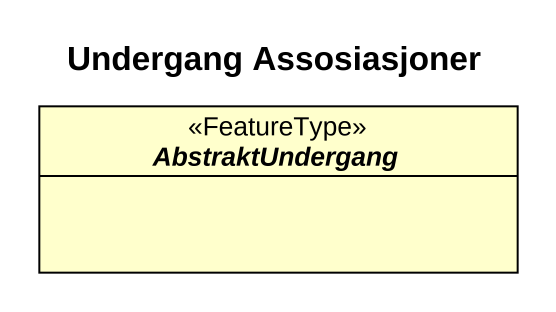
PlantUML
@startuml
title Undergang Assosiasjoner
hide circle
hide empty members
abstract class AbstraktUndergang <<FeatureType>>
@enduml
